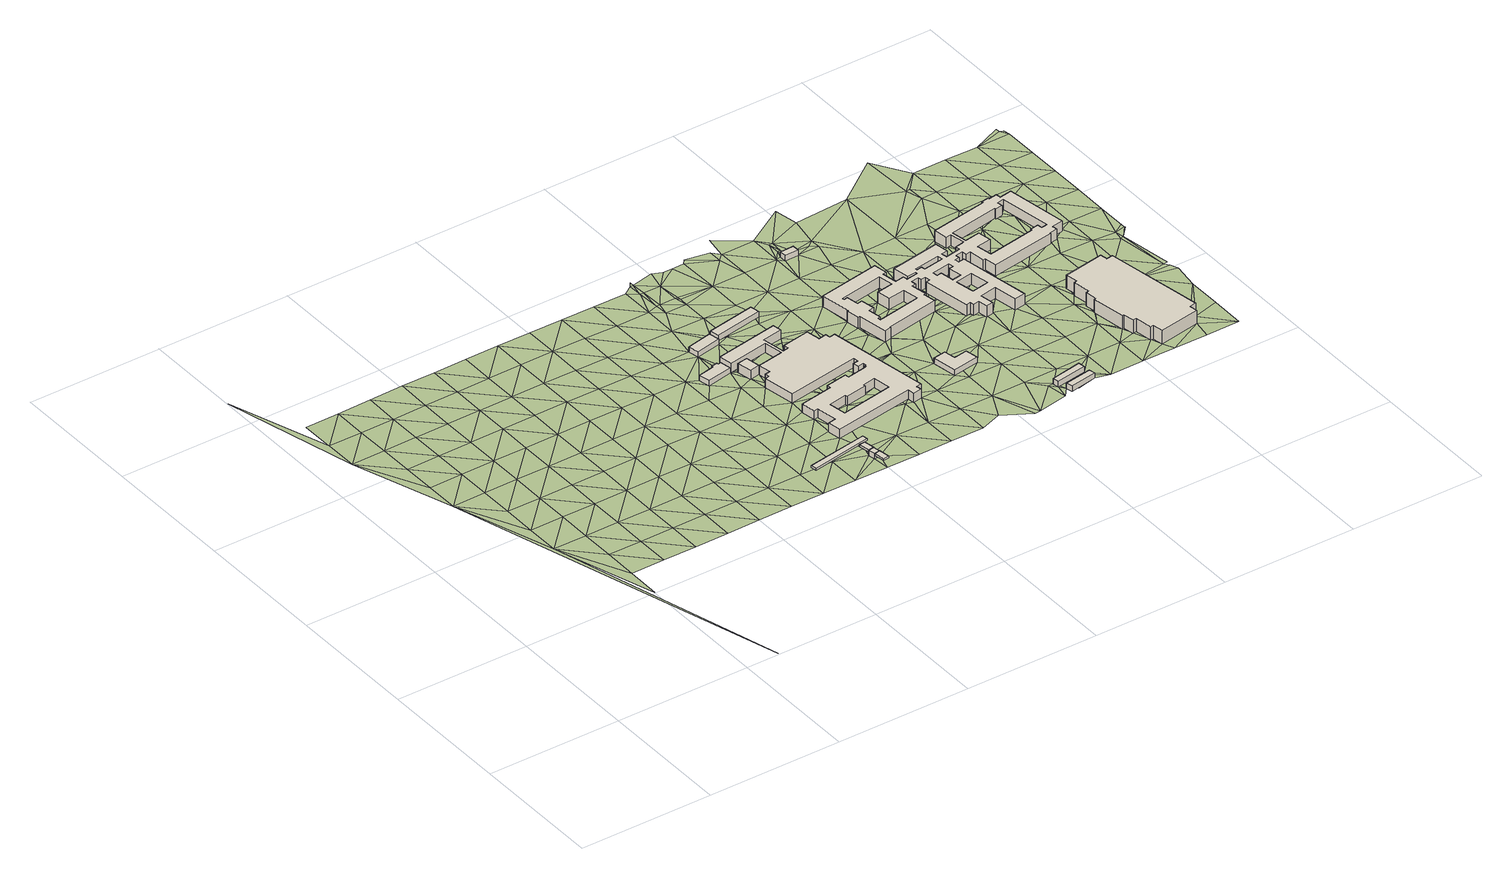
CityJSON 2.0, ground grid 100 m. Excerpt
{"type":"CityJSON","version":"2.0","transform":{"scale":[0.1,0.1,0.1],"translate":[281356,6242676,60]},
"CityObjects":{
"building1":{"type":"Building","attributes":{"osm_address":"Bellville Cape Town","osm_building":"roof","osm_building:levels":"1","osm_layer":"1","footprint":{"type":"Polygon"},"plus_code":"4FRW3J9Q+22V","ground_height":61.42,"bottom_roof_height":64.22,"roof_height":65.72},"geometry":[{"type":"Solid","lod":"1","boundaries":[[[[0,1,2,3]],[[1,4,5,2]],[[4,6,7,5]],[[6,0,3,7]],[[3,2,5,7]],[[6,4,1,0]]]]}]},
"building2":{"type":"Building","attributes":{"osm_building":"roof","osm_building:levels":"1","osm_layer":"1","footprint":{"type":"Polygon"},"plus_code":"4FRW3J8Q+X4J","ground_height":61.26,"bottom_roof_height":64.06,"roof_height":65.56},"geometry":[{"type":"Solid","lod":"1","boundaries":[[[[8,9,10,11,12]],[[9,13,14,10]],[[13,15,16,17,14]],[[15,8,12,11,17,16]],[[11,10,14,17]],[[15,13,9,8]]]]}]},
"building3":{"type":"Building","attributes":{"osm_building":"guardhouse","osm_building:levels":"1","footprint":{"type":"Polygon"},"plus_code":"4FRW3J9Q+242","ground_height":61.35,"building_height":4.1,"roof_height":65.45},"geometry":[{"type":"Solid","lod":"1","boundaries":[[[[18,19,20,12,21,22]],[[19,23,15,16,12,20]],[[23,24,25,26,16,15]],[[24,18,22,21,26,25]],[[21,12,16,26]],[[24,23,19,18]]]]}]},
"building4":{"type":"Building","attributes":{"osm_address":"Bellville Cape Town","osm_building":"roof","osm_building:levels":"1","osm_layer":"1","footprint":{"type":"Polygon"},"plus_code":"4FRW3J9Q+23Q","ground_height":61.35,"bottom_roof_height":64.15,"roof_height":65.65},"geometry":[{"type":"Solid","lod":"1","boundaries":[[[[27,28,29,30,26]],[[28,31,32,29]],[[31,22,21,33,32]],[[22,27,26,30,33,21]],[[30,29,32,33]],[[22,31,28,27]]]]}]},
"building5":{"type":"Building","attributes":{"osm_address":"Bellville 7530 Cape Town","osm_building":"university","osm_building:levels":"1","footprint":{"type":"Polygon"},"plus_code":"4FRW3J9P+FXG","ground_height":61.29,"building_height":4.1,"roof_height":65.39},"geometry":[{"type":"Solid","lod":"1","boundaries":[[[[34,35,36,37]],[[35,38,39,36]],[[38,40,41,39]],[[40,42,43,41]],[[42,44,45,43]],[[44,46,47,45]],[[46,48,49,47]],[[48,34,37,49]],[[37,36,39,41,43,45,47,49]],[[48,46,44,42,40,38,35,34]]]]}]},
"building6":{"type":"Building","attributes":{"osm_address":"Bellville 7530 Cape Town","osm_building":"yes","osm_building:levels":"1","footprint":{"type":"Polygon"},"plus_code":"4FRW3J9Q+H2G","ground_height":61.46,"building_height":4.1,"roof_height":65.56},"geometry":[{"type":"Solid","lod":"1","boundaries":[[[[50,51,52,53]],[[51,54,55,52]],[[54,56,57,55]],[[56,50,53,57]],[[53,52,55,57]],[[56,54,51,50]]]]}]},
"building7":{"type":"Building","attributes":{"osm_address":"Food Technology Bellville Cape Town","osm_building":"university","osm_building:levels":"2","osm_type":"multipolygon","footprint":{"type":"Polygon"},"plus_code":"4FRW3J9Q+86R","ground_height":61.01,"building_height":6.9,"roof_height":67.91},"geometry":[{"type":"Solid","lod":"1","boundaries":[[[[58,59,60,61]],[[59,62,63,60]],[[62,64,65,63]],[[64,66,67,65]],[[66,68,69,67]],[[68,70,71,69]],[[70,72,73,71]],[[72,74,75,73]],[[74,76,77,75]],[[76,78,79,77]],[[78,80,81,79]],[[80,82,83,81]],[[82,84,85,83]],[[84,86,87,85]],[[86,88,89,87]],[[88,90,91,89]],[[90,92,93,91]],[[92,94,95,93]],[[94,96,97,95]],[[96,98,99,97]],[[98,100,101,99]],[[100,102,103,101]],[[102,104,105,103]],[[104,106,107,105]],[[106,108,109,107]],[[108,110,111,109]],[[110,112,113,111]],[[112,114,115,113]],[[114,116,117,115]],[[116,118,119,117]],[[118,120,121,119]],[[120,122,123,121]],[[122,124,125,123]],[[124,126,127,125]],[[126,128,129,127]],[[128,130,131,129]],[[130,132,133,131]],[[132,134,135,133]],[[134,136,137,135]],[[136,138,139,137]],[[138,140,141,139]],[[140,142,143,141]],[[142,144,145,143]],[[144,146,147,145]],[[146,148,149,147]],[[148,150,151,149]],[[150,152,153,151]],[[152,58,61,153]],[[154,155,156,157]],[[155,158,159,156]],[[158,160,161,159]],[[160,162,163,161]],[[162,164,165,163]],[[164,166,167,165]],[[166,168,169,167]],[[168,154,157,169]],[[61,60,63,65,67,69,71,73,75,77,79,81,83,85,87,89,91,93,95,97,99,101,103,105,107,109,111,113,115,117,119,121,123,125,127,129,131,133,135,137,139,141,143,145,147,149,151,153],[157,156,159,161,163,165,167,169]],[[152,150,148,146,144,142,140,138,136,134,132,130,128,126,124,122,120,118,116,114,112,110,108,106,104,102,100,98,96,94,92,90,88,86,84,82,80,78,76,74,72,70,68,66,64,62,59,58],[168,166,164,162,160,158,155,154]]]]}]},
"building8":{"type":"Building","attributes":{"osm_address":"Bellville 7530 Cape Town","osm_building":"yes","osm_building:levels":"1","footprint":{"type":"Polygon"},"plus_code":"4FRW3J9Q+J52","ground_height":61.39,"building_height":4.1,"roof_height":65.49},"geometry":[{"type":"Solid","lod":"1","boundaries":[[[[170,171,172,173]],[[171,174,175,172]],[[174,176,177,175]],[[176,170,173,177]],[[173,172,175,177]],[[176,174,171,170]]]]}]},
"building9":{"type":"Building","attributes":{"osm_address":"Bellville 7530 Cape Town","osm_building":"university","osm_building:levels":"1","osm_name":"Control Centre","osm_office":"security","footprint":{"type":"Polygon"},"plus_code":"4FRW3J9Q+5GH","ground_height":61.45,"building_height":4.1,"roof_height":65.55},"geometry":[{"type":"Solid","lod":"1","boundaries":[[[[178,179,180,181]],[[179,182,183,180]],[[182,184,185,183]],[[184,186,187,185]],[[186,188,189,187]],[[188,178,181,189]],[[181,180,183,185,187,189]],[[188,186,184,182,179,178]]]]}]},
"building10":{"type":"Building","attributes":{"osm_building":"yes","osm_building:levels":"1","footprint":{"type":"Polygon"},"plus_code":"4FRW3J9Q+QF4","ground_height":61.89,"building_height":4.1,"roof_height":65.99},"geometry":[{"type":"Solid","lod":"1","boundaries":[[[[190,191,192,193]],[[191,194,195,192]],[[194,196,197,195]],[[196,190,193,197]],[[193,192,195,197]],[[196,194,191,190]]]]}]},
"building11":{"type":"Building","attributes":{"osm_address":"Bellville 7530 Cape Town","osm_building":"yes","osm_building:levels":"1","footprint":{"type":"Polygon"},"plus_code":"4FRW3J8Q+XQ2","ground_height":61.28,"building_height":4.1,"roof_height":65.38},"geometry":[{"type":"Solid","lod":"1","boundaries":[[[[198,199,200,201]],[[199,202,203,200]],[[202,204,205,203]],[[204,198,201,205]],[[201,200,203,205]],[[204,202,199,198]]]]}]},
"building12":{"type":"Building","attributes":{"osm_address":"Bellville 7530 Cape Town","osm_building":"yes","osm_building:levels":"1","footprint":{"type":"Polygon"},"plus_code":"4FRW3J8Q+XPQ","ground_height":61.49,"building_height":4.1,"roof_height":65.59},"geometry":[{"type":"Solid","lod":"1","boundaries":[[[[206,207,208,209]],[[207,210,211,208]],[[210,212,213,211]],[[212,206,209,213]],[[209,208,211,213]],[[212,210,207,206]]]]}]},
"building13":{"type":"Building","attributes":{"osm_address":"Richard Sacco Residence Bellville 7530 Cape Town","osm_beds":"333","osm_building":"dormitory","osm_building:levels":"2","osm_female":"yes","osm_residential":"university","osm_type":"multipolygon","footprint":{"type":"Polygon"},"plus_code":"4FRW3J9R+F23","ground_height":62.81,"building_height":6.9,"roof_height":69.71},"geometry":[{"type":"Solid","lod":"1","boundaries":[[[[214,215,216,217]],[[215,218,219,216]],[[218,220,221,219]],[[220,222,223,221]],[[222,224,225,223]],[[224,226,227,225]],[[226,228,229,227]],[[228,230,231,229]],[[230,232,233,231]],[[232,234,235,233]],[[234,236,237,235]],[[236,238,239,237]],[[238,240,241,239]],[[240,242,243,241]],[[242,244,245,243]],[[244,246,247,245]],[[246,248,249,247]],[[248,250,251,249]],[[250,252,253,251]],[[252,254,255,253]],[[254,256,257,255]],[[256,258,259,257]],[[258,260,261,259]],[[260,262,263,261]],[[262,264,265,263]],[[264,266,267,265]],[[266,268,269,267]],[[268,270,271,269]],[[270,272,273,271]],[[272,274,275,273]],[[274,276,277,275]],[[276,278,279,277]],[[278,280,281,279]],[[280,282,283,281]],[[282,284,285,283]],[[284,286,287,285]],[[286,288,289,287]],[[288,290,291,289]],[[290,292,293,291]],[[292,294,295,293]],[[294,296,297,295]],[[296,298,299,297]],[[298,300,301,299]],[[300,302,303,301]],[[302,304,305,303]],[[304,306,307,305]],[[306,308,309,307]],[[308,310,311,309]],[[310,312,313,311]],[[312,314,315,313]],[[314,316,317,315]],[[316,318,319,317]],[[318,320,321,319]],[[320,322,323,321]],[[322,324,325,323]],[[324,326,327,325]],[[326,328,329,327]],[[328,330,331,329]],[[330,332,333,331]],[[332,334,335,333]],[[334,336,337,335]],[[336,338,339,337]],[[338,340,341,339]],[[340,342,343,341]],[[342,344,345,343]],[[344,346,347,345]],[[346,348,349,347]],[[348,350,351,349]],[[350,352,353,351]],[[352,354,355,353]],[[354,356,357,355]],[[356,214,217,357]],[[358,359,360,361]],[[359,362,363,360]],[[362,364,365,363]],[[364,358,361,365]],[[366,367,368,369]],[[367,370,371,368]],[[370,372,373,371]],[[372,374,375,373]],[[374,376,377,375]],[[376,378,379,377]],[[378,380,381,379]],[[380,366,369,381]],[[382,383,384,385]],[[383,386,387,384]],[[386,388,389,387]],[[388,390,391,389]],[[390,392,393,391]],[[392,394,395,393]],[[394,396,397,395]],[[396,398,399,397]],[[398,400,401,399]],[[400,402,403,401]],[[402,404,405,403]],[[404,406,407,405]],[[406,408,409,407]],[[408,410,411,409]],[[410,412,413,411]],[[412,382,385,413]],[[414,415,416,417]],[[415,418,419,416]],[[418,420,421,419]],[[420,422,423,421]],[[422,424,425,423]],[[424,426,427,425]],[[426,428,429,427]],[[428,430,431,429]],[[430,432,433,431]],[[432,434,435,433]],[[434,436,437,435]],[[436,438,439,437]],[[438,440,441,439]],[[440,442,443,441]],[[442,444,445,443]],[[444,414,417,445]],[[446,447,448,449]],[[447,450,451,448]],[[450,452,453,451]],[[452,454,455,453]],[[454,456,457,455]],[[456,446,449,457]],[[217,216,219,221,223,225,227,229,231,233,235,237,239,241,243,245,247,249,251,253,255,257,259,261,263,265,267,269,271,273,275,277,279,281,283,285,287,289,291,293,295,297,299,301,303,305,307,309,311,313,315,317,319,321,323,325,327,329,331,333,335,337,339,341,343,345,347,349,351,353,355,357],[361,360,363,365],[369,368,371,373,375,377,379,381],[385,384,387,389,391,393,395,397,399,401,403,405,407,409,411,413],[417,416,419,421,423,425,427,429,431,433,435,437,439,441,443,445],[449,448,451,453,455,457]],[[356,354,352,350,348,346,344,342,340,338,336,334,332,330,328,326,324,322,320,318,316,314,312,310,308,306,304,302,300,298,296,294,292,290,288,286,284,282,280,278,276,274,272,270,268,266,264,262,260,258,256,254,252,250,248,246,244,242,240,238,236,234,232,230,228,226,224,222,220,218,215,214],[364,362,359,358],[380,378,376,374,372,370,367,366],[412,410,408,406,404,402,400,398,396,394,392,390,388,386,383,382],[444,442,440,438,436,434,432,430,428,426,424,422,420,418,415,414],[456,454,452,450,447,446]]]]}]},
"building14":{"type":"Building","attributes":{"osm_address":"Administration Bellville 7530 Cape Town","osm_building":"university","osm_building:levels":"3","footprint":{"type":"Polygon"},"plus_code":"4FRW3J9R+435","ground_height":62.25,"building_height":9.7,"roof_height":71.95},"geometry":[{"type":"Solid","lod":"1","boundaries":[[[[458,459,460,461]],[[459,462,463,460]],[[462,464,465,463]],[[464,466,467,465]],[[466,468,469,467]],[[468,470,471,469]],[[470,472,473,471]],[[472,474,475,473]],[[474,476,477,475]],[[476,478,479,477]],[[478,480,481,479]],[[480,482,483,481]],[[482,484,485,483]],[[484,486,487,485]],[[486,488,489,487]],[[488,490,491,489]],[[490,492,493,491]],[[492,494,495,493]],[[494,496,497,495]],[[496,458,461,497]],[[461,460,463,465,467,469,471,473,475,477,479,481,483,485,487,489,491,493,495,497]],[[496,494,492,490,488,486,484,482,480,478,476,474,472,470,468,466,464,462,459,458]]]]}]},
"terrain1":{"type":"TINRelief","geometry":[{"type":"CompositeSurface","lod":"1","boundaries":[[[498,499,500]],[[501,502,499]],[[502,503,504]],[[505,499,498]],[[506,507,498]],[[508,502,501]],[[505,509,499]],[[503,502,510]],[[511,498,507]],[[502,508,512]],[[501,499,513]],[[509,514,499]],[[505,498,515]],[[511,516,498]],[[502,512,510]],[[501,513,508]],[[503,517,518]],[[513,499,514]],[[498,516,515]],[[519,511,507]],[[505,520,509]],[[503,510,517]],[[521,512,508]],[[505,515,520]],[[508,513,521]],[[516,511,522]],[[514,509,523]],[[511,519,522]],[[512,524,510]],[[509,520,523]],[[521,525,512]],[[514,526,513]],[[516,527,515]],[[517,510,524]],[[516,522,528]],[[512,525,524]],[[526,521,513]],[[526,514,523]],[[520,515,527]],[[516,528,527]],[[519,529,522]],[[530,525,521]],[[517,524,531]],[[530,521,526]],[[532,528,522]],[[523,520,533]],[[520,527,534]],[[535,524,525]],[[532,522,529]],[[520,534,533]],[[535,525,530]],[[526,523,536]],[[537,527,528]],[[538,531,524]],[[532,539,528]],[[536,523,533]],[[538,524,535]],[[537,534,527]],[[540,530,526]],[[528,539,537]],[[529,541,532]],[[540,526,536]],[[538,542,531]],[[543,533,534]],[[544,535,530]],[[539,532,545]],[[534,537,543]],[[535,544,538]],[[532,541,545]],[[544,530,540]],[[533,546,536]],[[543,547,533]],[[539,548,537]],[[542,538,549]],[[539,545,550]],[[536,546,540]],[[546,533,547]],[[538,544,549]],[[539,550,548]],[[541,551,545]],[[543,537,552]],[[540,553,544]],[[542,549,554]],[[552,547,543]],[[537,548,552]],[[553,540,546]],[[550,545,555]],[[544,556,549]],[[545,551,555]],[[556,544,553]],[[546,547,557]],[[558,547,552]],[[550,559,548]],[[554,549,560]],[[550,555,561]],[[557,547,558]],[[560,549,556]],[[562,553,546]],[[550,561,559]],[[551,563,555]],[[564,552,548]],[[553,562,556]],[[546,557,562]],[[565,554,560]],[[559,564,548]],[[566,561,555]],[[567,558,552]],[[555,563,566]],[[560,556,568]],[[552,564,567]],[[556,562,569]],[[570,559,561]],[[558,571,557]],[[561,566,570]],[[556,569,568]],[[557,571,562]],[[572,565,560]],[[571,558,567]],[[573,566,563]],[[574,564,559]],[[575,559,570]],[[560,568,572]],[[576,569,562]],[[564,574,567]],[[574,559,575]],[[576,562,571]],[[570,566,577]],[[578,566,573]],[[579,568,569]],[[576,580,569]],[[570,577,575]],[[571,567,581]],[[577,566,578]],[[574,582,567]],[[568,579,572]],[[569,580,579]],[[571,581,576]],[[567,582,581]],[[575,583,574]],[[583,575,577]],[[584,578,573]],[[580,576,585]],[[579,586,572]],[[587,582,574]],[[576,581,585]],[[573,588,584]],[[587,574,583]],[[589,577,578]],[[590,579,580]],[[580,585,590]],[[591,581,582]],[[589,578,584]],[[582,587,592]],[[593,583,577]],[[585,581,591]],[[594,586,579]],[[591,582,592]],[[579,590,595]],[[583,593,587]],[[577,589,593]],[[596,584,588]],[[579,595,594]],[[590,585,597]],[[591,597,585]],[[598,19,588]],[[589,584,599]],[[19,596,588]],[[587,600,592]],[[587,593,601]],[[592,602,591]],[[603,595,590]],[[596,604,584]],[[584,604,599]],[[587,601,600]],[[597,603,590]],[[605,591,602]],[[589,606,593]],[[600,602,592]],[[607,589,599]],[[19,598,608]],[[609,594,595]],[[606,589,607]],[[610,596,19]],[[608,610,19]],[[610,604,596]],[[605,602,42]],[[605,611,591]],[[603,609,595]],[[597,591,611]],[[601,593,612]],[[593,606,613]],[[607,599,614]],[[615,608,598]],[[613,612,593]],[[605,42,40]],[[602,600,48]],[[616,603,597]],[[606,607,614]],[[602,48,42]],[[617,599,604]],[[40,611,605]],[[600,601,618]],[[609,619,594]],[[620,606,614]],[[620,613,606]],[[614,599,617]],[[610,608,621]],[[610,621,604]],[[601,612,618]],[[597,611,616]],[[42,35,40]],[[38,40,35]],[[35,42,48]],[[622,620,614]],[[622,613,620]],[[48,600,623]],[[611,40,38]],[[618,623,600]],[[624,609,603]],[[35,34,38]],[[621,608,615]],[[621,617,604]],[[48,34,35]],[[614,617,622]],[[48,625,34]],[[626,38,34]],[[611,38,626]],[[603,616,624]],[[618,612,627]],[[34,625,626]],[[48,628,625]],[[623,628,48]],[[618,629,623]],[[629,618,627]],[[612,613,630]],[[625,631,626]],[[632,628,623]],[[622,633,613]],[[631,625,628]],[[623,629,632]],[[634,629,627]],[[619,609,635]],[[627,612,630]],[[56,611,626]],[[50,616,611]],[[622,617,636]],[[632,629,634]],[[628,632,631]],[[635,609,624]],[[637,632,634]],[[613,633,630]],[[631,632,637]],[[634,627,630]],[[626,631,56]],[[616,50,624]],[[636,638,622]],[[615,639,621]],[[638,633,622]],[[56,50,611]],[[100,637,634]],[[635,640,619]],[[100,631,637]],[[621,641,617]],[[642,624,50]],[[634,630,100]],[[643,635,624]],[[641,636,617]],[[644,50,56]],[[56,631,645]],[[50,644,642]],[[646,638,636]],[[647,621,639]],[[638,648,633]],[[56,649,644]],[[642,650,624]],[[651,631,100]],[[630,633,140]],[[635,643,652]],[[624,650,643]],[[642,644,649]],[[645,631,651]],[[653,640,635]],[[635,652,653]],[[649,56,645]],[[100,630,140]],[[652,643,654]],[[646,636,655]],[[621,647,641]],[[646,648,638]],[[633,648,140]],[[649,650,642]],[[656,655,636]],[[657,652,654]],[[640,653,658]],[[86,651,100]],[[653,652,657]],[[643,659,654]],[[84,86,100]],[[641,656,636]],[[86,660,651]],[[140,84,100]],[[661,653,657]],[[661,658,653]],[[650,659,643]],[[84,660,86]],[[658,661,662]],[[663,646,655]],[[639,664,647]],[[665,657,654]],[[651,666,645]],[[648,646,663]],[[667,649,645]],[[668,654,659]],[[666,651,660]],[[669,140,648]],[[661,657,665]],[[663,655,656]],[[654,668,665]],[[140,670,84]],[[671,641,647]],[[672,650,649]],[[673,668,659]],[[648,663,674]],[[656,641,675]],[[645,666,676]],[[673,677,668]],[[140,669,670]],[[678,660,84]],[[671,647,679]],[[667,680,649]],[[668,677,665]],[[669,648,674]],[[675,641,671]],[[676,667,645]],[[681,84,670]],[[682,661,665]],[[650,683,659]],[[678,666,660]],[[684,656,675]],[[664,685,647]],[[680,672,649]],[[679,647,685]],[[675,671,684]],[[681,686,84]],[[670,669,687]],[[688,669,674]],[[669,688,689]],[[686,678,84]],[[679,684,671]],[[687,669,689]],[[656,684,690]],[[659,691,673]],[[681,670,687]],[[688,674,692]],[[678,676,666]],[[688,692,689]],[[673,691,677]],[[683,650,672]],[[656,693,663]],[[691,665,677]],[[694,682,665]],[[690,684,679]],[[674,663,693]],[[691,659,683]],[[667,676,695]],[[690,693,656]],[[696,686,681]],[[672,680,176]],[[697,694,665]],[[690,679,698]],[[693,692,674]],[[685,664,699]],[[698,679,685]],[[678,695,676]],[[686,700,678]],[[701,680,667]],[[691,697,665]],[[702,696,681]],[[700,686,696]],[[689,692,703]],[[687,689,703]],[[687,703,681]],[[701,176,680]],[[700,695,678]],[[700,696,702]],[[693,690,698]],[[176,701,672]],[[667,695,701]],[[695,700,702]],[[692,693,703]],[[685,704,698]],[[683,672,705]],[[706,702,681]],[[685,699,704]],[[697,691,707]],[[683,705,691]],[[681,703,336]],[[672,701,705]],[[182,693,698]],[[702,708,695]],[[336,706,681]],[[699,709,704]],[[710,698,704]],[[707,691,711]],[[182,698,710]],[[712,703,693]],[[701,695,713]],[[706,332,702]],[[705,714,691]],[[712,693,182]],[[708,702,332]],[[711,715,707]],[[691,714,711]],[[704,709,716]],[[708,713,695]],[[338,336,703]],[[701,717,705]],[[706,334,332]],[[718,715,711]],[[719,712,182]],[[332,720,708]],[[394,706,336]],[[332,334,720]],[[182,710,719]],[[712,721,703]],[[717,701,713]],[[334,706,396]],[[336,338,340]],[[716,722,704]],[[394,336,340]],[[721,338,703]],[[396,706,394]],[[723,708,720]],[[720,334,400]],[[719,724,712]],[[708,725,713]],[[711,714,726]],[[704,727,710]],[[334,396,400]],[[398,394,340]],[[723,725,708]],[[718,711,726]],[[712,724,721]],[[398,396,394]],[[338,721,340]],[[710,728,719]],[[729,720,400]],[[729,723,720]],[[714,705,730]],[[398,400,396]],[[717,713,725]],[[731,705,717]],[[732,724,719]],[[725,723,733]],[[400,398,734]],[[704,722,727]],[[729,733,723]],[[717,725,733]],[[729,400,734]],[[716,735,722]],[[729,736,733]],[[730,726,714]],[[728,710,727]],[[719,728,732]],[[734,736,729]],[[705,731,730]],[[737,735,716]],[[738,734,398]],[[398,340,739]],[[724,732,740]],[[733,736,741]],[[721,739,340]],[[734,741,736]],[[733,742,717]],[[743,744,726]],[[721,724,745]],[[740,732,728]],[[722,735,746]],[[717,742,731]],[[730,743,726]],[[210,735,737]],[[738,741,734]],[[728,727,740]],[[190,730,731]],[[198,210,737]],[[738,398,739]],[[746,735,210]],[[733,741,742]],[[740,745,724]],[[722,747,727]],[[746,210,198]],[[722,746,747]],[[730,190,196]],[[738,748,741]],[[749,190,731]],[[750,730,196]],[[196,190,751]],[[743,730,752]],[[752,730,750]],[[721,745,753]],[[721,753,739]],[[754,748,738]],[[755,731,742]],[[750,196,751]],[[748,756,741]],[[755,749,731]],[[749,751,190]],[[727,757,740]],[[758,750,751]],[[746,198,759]],[[752,750,758]],[[742,741,756]],[[760,738,739]],[[743,752,761]],[[738,760,754]],[[762,198,763]],[[758,761,752]],[[751,764,758]],[[757,727,747]],[[748,754,756]],[[764,751,749]],[[761,758,764]],[[747,746,759]],[[754,760,765]],[[762,759,198]],[[760,739,766]],[[753,767,739]],[[745,740,768]],[[756,754,765]],[[769,764,749]],[[756,770,742]],[[771,739,767]],[[755,742,770]],[[763,772,773]],[[762,763,773]],[[739,771,766]],[[765,760,766]],[[774,740,757]],[[775,756,765]],[[753,745,776]],[[764,777,761]],[[778,749,755]],[[779,771,767]],[[779,766,771]],[[770,756,775]],[[743,761,780]],[[781,775,765]],[[778,769,749]],[[782,765,766]],[[779,783,766]],[[740,774,768]],[[784,776,745]],[[777,764,769]],[[765,785,781]],[[775,781,770]],[[765,782,786]],[[765,786,785]],[[766,783,782]],[[757,747,787]],[[768,784,745]],[[779,788,783]],[[789,773,772]],[[759,787,747]],[[789,762,773]],[[790,770,781]],[[781,785,790]],[[785,786,791]],[[792,767,753]],[[782,783,793]],[[786,782,794]],[[779,767,795]],[[769,778,777]],[[761,777,796]],[[797,755,770]],[[798,788,779]],[[791,786,794]],[[799,753,776]],[[784,800,776]],[[759,762,787]],[[793,783,788]],[[778,755,797]],[[793,794,782]],[[790,801,770]],[[791,802,785]],[[802,790,785]],[[789,787,762]],[[800,784,803]],[[791,794,804]],[[761,796,780]],[[788,805,793]],[[793,805,794]],[[774,757,806]],[[784,768,803]],[[779,807,798]],[[799,776,800]],[[791,804,802]],[[788,798,805]],[[777,778,797]],[[797,770,801]],[[804,794,805]],[[808,768,774]],[[790,809,801]],[[799,792,753]],[[809,790,802]],[[800,803,810]],[[795,767,792]],[[807,779,795]],[[806,757,787]],[[768,808,803]],[[804,811,802]],[[805,798,812]],[[804,805,813]],[[799,800,810]],[[802,811,809]],[[810,803,808]],[[811,804,813]],[[814,812,798]],[[813,805,812]],[[814,798,807]],[[811,815,809]],[[816,808,774]],[[815,811,813]],[[814,817,812]],[[818,774,806]],[[814,807,817]],[[819,801,809]],[[820,810,808]],[[787,789,821]],[[816,774,818]],[[801,819,797]],[[820,799,810]],[[795,822,807]],[[792,822,795]],[[815,819,809]],[[823,813,812]],[[817,807,824]],[[799,825,792]],[[815,813,826]],[[817,823,812]],[[820,808,816]],[[822,824,807]],[[799,820,825]],[[821,789,827]],[[792,828,822]],[[777,829,796]],[[824,823,817]],[[797,829,777]],[[828,792,825]],[[823,826,813]],[[830,806,787]],[[822,831,824]],[[815,826,832]],[[815,832,819]],[[828,831,822]],[[831,823,824]],[[816,818,833]],[[820,816,834]],[[819,835,797]],[[806,830,818]],[[834,816,833]],[[787,821,830]],[[831,836,823]],[[836,831,828]],[[826,823,837]],[[838,825,820]],[[839,832,826]],[[825,838,828]],[[837,823,840]],[[840,823,836]],[[826,837,839]],[[838,820,834]],[[828,841,836]],[[842,819,832]],[[842,832,839]],[[797,835,829]],[[840,843,837]],[[844,840,836]],[[837,845,839]],[[818,846,833]],[[836,841,844]],[[843,840,844]],[[843,845,837]],[[847,841,828]],[[827,848,821]],[[845,842,839]],[[849,828,838]],[[818,830,846]],[[849,847,828]],[[844,841,850]],[[851,843,844]],[[852,835,819]],[[834,833,853]],[[843,854,845]],[[852,819,842]],[[842,845,855]],[[844,850,851]],[[821,856,830]],[[850,841,847]],[[843,851,854]],[[848,827,494]],[[855,845,854]],[[853,838,834]],[[827,857,494]],[[821,858,856]],[[848,858,821]],[[851,850,859]],[[847,859,850]],[[854,851,859]],[[842,855,860]],[[847,849,861]],[[859,847,861]],[[833,846,853]],[[856,862,830]],[[852,842,860]],[[854,863,855]],[[864,846,830]],[[854,859,863]],[[865,830,862]],[[861,849,866]],[[858,862,856]],[[861,866,859]],[[830,865,864]],[[860,855,863]],[[862,858,867]],[[867,858,848]],[[838,868,849]],[[869,835,852]],[[848,494,870]],[[848,870,867]],[[863,859,871]],[[871,859,866]],[[872,846,864]],[[852,860,873]],[[863,873,860]],[[864,865,872]],[[846,872,874]],[[838,853,868]],[[873,863,875]],[[852,873,876]],[[875,863,871]],[[868,866,849]],[[874,872,865]],[[846,874,877]],[[846,877,853]],[[876,873,875]],[[852,876,869]],[[835,878,829]],[[866,879,871]],[[880,877,874]],[[871,881,875]],[[877,882,853]],[[876,875,881]],[[877,880,882]],[[869,883,835]],[[862,867,884]],[[494,857,885]],[[884,870,494]],[[870,884,867]],[[871,879,881]],[[868,886,866]],[[866,886,879]],[[853,882,887]],[[888,865,862]],[[889,876,881]],[[887,868,853]],[[878,835,883]],[[882,880,887]],[[869,876,890]],[[874,865,888]],[[874,891,880]],[[885,857,892]],[[881,879,889]],[[885,884,494]],[[889,879,886]],[[876,889,890]],[[868,893,886]],[[894,829,878]],[[888,862,884]],[[890,883,869]],[[891,887,880]],[[895,868,887]],[[896,889,886]],[[874,888,891]],[[868,895,897]],[[897,893,868]],[[883,898,878]],[[896,886,893]],[[884,885,899]],[[885,892,900]],[[901,890,889]],[[902,898,883]],[[902,883,890]],[[887,903,895]],[[904,889,896]],[[887,891,903]],[[889,904,905]],[[898,906,878]],[[905,901,889]],[[900,899,885]],[[878,906,894]],[[901,907,890]],[[893,908,896]],[[909,893,897]],[[898,902,906]],[[910,893,909]],[[891,911,903]],[[910,908,893]],[[912,897,895]],[[899,913,884]],[[911,891,888]],[[904,896,914]],[[905,904,915]],[[916,902,890]],[[897,912,909]],[[908,914,896]],[[917,901,905]],[[907,916,890]],[[907,901,918]],[[919,910,909]],[[895,903,920]],[[921,908,910]],[[922,903,911]],[[888,884,913]],[[915,917,905]],[[900,923,899]],[[912,919,909]],[[917,918,901]],[[904,914,915]],[[918,924,907]],[[921,910,919]],[[911,888,922]],[[914,908,921]],[[912,895,920]],[[917,915,925]],[[924,916,907]],[[926,918,917]],[[915,914,925]],[[924,918,927]],[[923,913,899]],[[903,922,920]],[[928,906,902]],[[929,919,912]],[[921,919,929]],[[917,925,926]],[[927,918,926]],[[924,927,916]],[[928,902,916]],[[912,920,929]],[[922,888,930]],[[931,925,914]],[[931,926,925]],[[927,926,931]],[[932,921,929]],[[921,933,914]],[[927,931,916]],[[934,888,913]],[[935,930,888]],[[929,920,932]],[[935,888,934]],[[936,906,928]],[[920,922,937]],[[914,933,931]],[[933,921,932]],[[922,930,937]],[[938,916,931]],[[932,920,939]],[[916,938,928]],[[937,939,920]],[[940,930,941]],[[940,937,930]],[[933,938,931]],[[939,937,940]],[[942,936,928]],[[932,943,933]],[[939,943,932]],[[928,938,942]],[[939,940,944]],[[940,945,944]],[[946,939,944]],[[943,939,946]],[[938,933,947]],[[948,936,942]],[[943,947,933]],[[949,942,938]],[[947,949,938]],[[948,942,950]],[[949,950,942]],[[950,951,948]],[[948,952,953]],[[948,951,952]],[[952,951,954]]]}]}
},
"vertices":[
[2573,1503,42],[2581,1457,42],[2581,1457,57],[2573,1503,57],[3035,1537,42],[3035,1537,57],[3028,1579,42],[3028,1579,57],
[2978,1378,41],[2992,1297,41],[2992,1297,56],[2978,1378,56],[2978,1378,55],[3035,1304,41],[3035,1304,56],[3022,1385,41],[3022,1385,55],[3022,1385,56],
[2969,1430,13],[2978,1378,13],[2978,1378,42],[2969,1430,55],[2969,1430,42],[3022,1385,13],[3013,1438,13],[3013,1438,41],[3013,1438,55],
[3013,1438,42],[3000,1518,42],[3000,1518,57],[3013,1438,57],[2954,1512,42],[2954,1512,57],[2969,1430,57],
[2767,2757,13],[2744,2753,13],[2744,2753,54],[2767,2757,54],[2743,2765,13],[2743,2765,54],[2697,2757,13],[2697,2757,54],[2698,2745,13],[2698,2745,54],[2574,2721,13],[2574,2721,54],[2592,2638,13],[2592,2638,54],[2782,2673,13],[2782,2673,54],
[2889,3050,14],[2701,3011,14],[2701,3011,56],[2889,3050,56],[2717,2932,14],[2717,2932,56],[2905,2971,14],[2905,2971,56],
[2916,1792,10],[2933,1692,10],[2933,1692,79],[2916,1792,79],[3535,1791,10],[3535,1791,79],[3543,1741,10],[3543,1741,79],[3609,1752,10],[3609,1752,79],[3602,1792,10],[3602,1792,79],[3642,1799,10],[3642,1799,79],[3512,2561,10],[3512,2561,79],[3470,2554,10],[3470,2554,79],[3464,2588,10],[3464,2588,79],[3405,2578,10],[3405,2578,79],[3386,2683,10],[3386,2683,79],[3180,2647,10],[3180,2647,79],[3187,2609,10],[3187,2609,79],[3142,2601,10],[3142,2601,79],[3113,2771,10],[3113,2771,79],[3263,2797,10],[3263,2797,79],[3252,2863,10],[3252,2863,79],[2777,2781,10],[2777,2781,79],[2794,2680,10],[2794,2680,79],[3097,2732,10],[3097,2732,79],[3121,2593,10],[3121,2593,79],[2925,2560,10],[2925,2560,79],[2906,2670,10],[2906,2670,79],[2829,2657,10],[2829,2657,79],[2848,2546,10],[2848,2546,79],[2923,2559,10],[2923,2559,79],[2939,2466,10],[2939,2466,79],[2900,2460,10],[2900,2460,79],[2905,2428,10],[2905,2428,79],[2872,2422,10],[2872,2422,79],[2913,2182,10],[2913,2182,79],[3455,2273,10],[3455,2273,79],[3461,2237,10],[3461,2237,79],[3419,2230,10],[3419,2230,79],[3427,2186,10],[3427,2186,79],[3472,2194,10],[3472,2194,79],[3476,2170,10],[3476,2170,79],[3466,2168,10],[3466,2168,79],[3468,2156,10],[3468,2156,79],[3313,2129,10],[3313,2129,79],[3308,2159,10],[3308,2159,79],[3147,2131,10],[3147,2131,79],[3152,2102,10],[3152,2102,79],[2903,2060,10],[2903,2060,79],[2921,1953,10],[2921,1953,79],[2951,1959,10],[2951,1959,79],[2977,1804,10],[2977,1804,79],[3340,2001,10],[3434,2018,10],[3434,2018,79],[3340,2001,79],[3456,1891,10],[3456,1891,79],[3064,1823,10],[3064,1823,79],[3042,1953,10],[3042,1953,79],[3177,1976,10],[3177,1976,79],[3179,1959,10],[3179,1959,79],[3342,1987,10],[3342,1987,79],
[3274,3138,12],[2913,3074,12],[2913,3074,55],[3274,3138,55],[2925,3007,12],[2925,3007,55],[3286,3072,12],[3286,3072,55],
[3987,2026,14],[3891,2010,14],[3891,2010,55],[3987,2026,55],[3922,1827,14],[3922,1827,55],[4120,1859,14],[4120,1859,55],[4103,1956,14],[4103,1956,55],[4002,1939,14],[4002,1939,55],
[3773,3463,19],[3876,3466,19],[3876,3466,60],[3773,3463,60],[3875,3518,19],[3875,3518,60],[3771,3515,19],[3771,3515,60],
[4414,1301,13],[4424,1252,13],[4424,1252,54],[4414,1301,54],[4627,1288,13],[4627,1288,54],[4617,1334,13],[4617,1334,54],
[4604,1430,13],[4374,1390,13],[4374,1390,56],[4604,1430,56],[4382,1343,13],[4382,1343,56],[4612,1381,13],[4612,1381,56],
[4325,2712,12],[4332,2674,12],[4332,2674,97],[4325,2712,97],[4301,2669,12],[4301,2669,97],[4363,2315,12],[4363,2315,97],[4397,2321,12],[4397,2321,97],[4402,2292,12],[4402,2292,97],[4448,2300,12],[4448,2300,97],[4460,2233,12],[4460,2233,97],[4513,2242,12],[4513,2242,97],[4496,2341,12],[4496,2341,97],[4622,2363,12],[4622,2363,97],[4652,2188,12],[4652,2188,97],[4733,2202,12],[4733,2202,97],[4642,2735,12],[4642,2735,97],[4598,2727,12],[4598,2727,97],[4593,2757,12],[4593,2757,97],[4628,2763,12],[4628,2763,97],[4623,2791,12],[4623,2791,97],[4677,2800,12],[4677,2800,97],[4683,2766,12],[4683,2766,97],[4717,2772,12],[4717,2772,97],[4736,2654,12],[4736,2654,97],[4752,2656,12],[4752,2656,97],[4767,2561,12],[4767,2561,97],[5248,2639,12],[5248,2639,97],[5250,2647,12],[5250,2647,97],[5311,2657,12],[5311,2657,97],[5305,2695,12],[5305,2695,97],[5391,2709,12],[5391,2709,97],[5315,3165,12],[5315,3165,97],[5223,3150,12],[5223,3150,97],[5217,3187,12],[5217,3187,97],[5157,3177,12],[5157,3177,97],[5156,3187,12],[5156,3187,97],[5100,3178,12],[5100,3178,97],[5102,3166,12],[5102,3166,97],[4671,3093,12],[4671,3093,97],[4689,2990,12],[4689,2990,97],[4728,2997,12],[4728,2997,97],[4747,2884,12],[4747,2884,97],[4675,2871,12],[4675,2871,97],[4681,2837,12],[4681,2837,97],[4567,2817,12],[4567,2817,97],[4560,2859,12],[4560,2859,97],[4608,2868,12],[4608,2868,97],[4591,2968,12],[4591,2968,97],[4219,2905,12],[4219,2905,97],[4240,2782,12],[4240,2782,97],[4308,2793,12],[4308,2793,97],[4310,2778,12],[4310,2778,97],[4222,2763,12],[4222,2763,97],[4216,2797,12],[4216,2797,97],[4147,2785,12],[4147,2785,97],[4129,2895,12],[4129,2895,97],[4158,2900,12],[4158,2900,97],[4141,3003,12],[4141,3003,97],[3682,2925,12],[3682,2925,97],[3720,2700,12],[3720,2700,97],[3709,2698,12],[3709,2698,97],[3726,2603,12],[3726,2603,97],[3740,2606,12],[3740,2606,97],[3778,2383,12],[3778,2383,97],[3830,2392,12],[3830,2392,97],[3828,2399,12],[3828,2399,97],[4227,2469,12],[4227,2469,97],[4211,2561,12],[4211,2561,97],[4226,2563,12],[4226,2563,97],[4204,2683,12],[4204,2683,97],[4234,2689,12],[4234,2689,97],[4228,2725,12],[4228,2725,97],[4286,2735,12],[4286,2735,97],[4291,2705,12],[4291,2705,97],[4587,2578,12],[4614,2438,12],[4614,2438,97],[4587,2578,97],[4484,2414,12],[4484,2414,97],[4457,2554,12],[4457,2554,97],[4532,2747,12],[4539,2708,12],[4539,2708,97],[4532,2747,97],[4503,2702,12],[4503,2702,97],[4521,2601,12],[4521,2601,97],[4453,2589,12],[4453,2589,97],[4435,2692,12],[4435,2692,97],[4401,2686,12],[4401,2686,97],[4395,2723,12],[4395,2723,97],[4090,2883,12],[4109,2776,12],[4109,2776,97],[4090,2883,97],[3987,2755,12],[3987,2755,97],[4005,2654,12],[4005,2654,97],[4131,2676,12],[4131,2676,97],[4152,2558,12],[4152,2558,97],[3826,2500,12],[3826,2500,97],[3822,2520,12],[3822,2520,97],[3843,2524,12],[3843,2524,97],[3826,2624,12],[3826,2624,97],[3867,2632,12],[3867,2632,97],[3849,2736,12],[3849,2736,97],[3812,2729,12],[3812,2729,97],[3796,2819,12],[3796,2819,97],[3769,2814,12],[3769,2814,97],[3767,2826,12],[3767,2826,97],[5222,3116,12],[5288,2734,12],[5288,2734,97],[5222,3116,97],[5243,2727,12],[5243,2727,97],[5237,2764,12],[5237,2764,97],[5174,2753,12],[5174,2753,97],[5176,2741,12],[5176,2741,97],[4812,2678,12],[4812,2678,97],[4792,2792,12],[4792,2792,97],[4902,2811,12],[4902,2811,97],[4885,2911,12],[4885,2911,97],[4769,2891,12],[4769,2891,97],[4749,3007,12],[4749,3007,97],[5123,3071,12],[5123,3071,97],[5124,3060,12],[5124,3060,97],[5180,3070,12],[5180,3070,97],[5174,3108,12],[5174,3108,97],[4334,2811,12],[4332,2822,12],[4332,2822,97],[4334,2811,97],[4523,2853,12],[4523,2853,97],[4530,2814,12],[4530,2814,97],[4377,2789,12],[4377,2789,97],[4372,2817,12],[4372,2817,97],
[5485,1452,17],[5535,1461,17],[5535,1461,120],[5485,1452,120],[5410,2192,17],[5410,2192,120],[5361,2184,17],[5361,2184,120],[5351,2238,17],[5351,2238,120],[5047,2185,17],[5047,2185,120],[5062,2096,17],[5062,2096,120],[5042,2093,17],[5042,2093,120],[5064,1964,17],[5064,1964,120],[5037,1958,17],[5037,1958,120],[5051,1871,17],[5051,1871,120],[5037,1869,17],[5037,1869,120],[5076,1621,17],[5076,1621,120],[5089,1623,17],[5089,1623,120],[5104,1540,17],[5104,1540,120],[5131,1545,17],[5131,1545,120],[5153,1415,17],[5153,1415,120],[5173,1418,17],[5173,1418,120],[5187,1340,17],[5187,1340,120],[5495,1393,17],[5495,1393,120],
[753,1757,13],[505,2506,16],[1251,9,6],[505,2756,14],[256,3256,10],[256,3505,9],[8,4255,5],[753,2007,14],[1002,1008,8],[1002,1258,10],[505,3006,13],[753,2257,15],[505,3505,9],[1002,1508,12],[505,3256,11],[753,2756,15],[753,2506,16],[1002,2007,14],[1002,1757,13],[505,3755,12],[256,3755,9],[1251,1258,10],[1002,2257,16],[753,3006,15],[1251,1508,12],[1002,2506,17],[753,3505,12],[753,3256,13],[1002,2756,17],[1251,2007,15],[1251,1757,13],[1499,1258,10],[1002,3006,17],[753,3755,17],[1499,1508,13],[1251,2506,17],[1251,2257,16],[1002,3256,17],[1251,2756,18],[1499,2007,17],[1002,3505,16],[1499,1757,15],[1251,3006,20],[1748,1258,11],[1002,3755,22],[1499,2257,18],[1251,3256,20],[1748,1508,14],[1499,2756,19],[1499,2506,19],[1748,2007,19],[1251,3505,20],[1748,1757,16],[1996,1258,13],[1748,2257,20],[1499,3006,20],[1251,3755,22],[1996,1508,15],[1499,3256,21],[1748,2756,21],[1748,2506,21],[1996,2007,18],[1499,3505,22],[1996,1757,17],[1748,3006,22],[2245,1258,15],[1996,2257,19],[1499,3755,23],[2245,1508,17],[1996,2506,20],[1748,3505,23],[1748,3256,23],[2245,1757,17],[1996,2756,20],[1748,3755,25],[2493,1258,14],[2245,2257,18],[2245,2007,18],[1996,3006,21],[2493,1757,16],[2493,1508,15],[1996,3505,24],[1996,3256,23],[2245,2756,19],[2245,2506,18],[2493,2007,16],[2742,1508,14],[2245,3006,19],[1996,3755,24],[2493,2257,15],[2742,1258,13],[2742,1757,14],[2245,3256,21],[2493,2756,15],[2493,2506,15],[2742,2007,12],[2245,3755,23],[2245,3505,22],[2969,1430,14],[2493,3006,16],[2990,1258,13],[2933,1692,13],[2742,2506,12],[2742,2257,12],[2592,2638,15],[2493,3256,18],[2990,1508,14],[2574,2721,15],[2921,1953,12],[2916,1792,13],[3022,1385,14],[2493,3505,20],[3013,1438,14],[2717,2932,15],[2913,2182,11],[2903,2060,12],[2977,1804,13],[3239,1258,11],[2701,3011,15],[3064,1823,13],[2872,2422,11],[2493,3755,22],[2951,1959,12],[3239,1508,12],[3042,1953,12],[2848,2546,12],[2742,3256,17],[2794,2680,13],[2777,2781,13],[2905,2428,11],[2829,2657,13],[2900,2460,11],[3147,2131,11],[2906,2670,13],[2923,2559,11],[3152,2102,11],[2939,2466,11],[2742,3505,20],[3179,1959,11],[2925,2560,11],[3177,1976,11],[3488,1258,10],[2742,3755,21],[3488,1757,12],[2913,3074,14],[2826,3439,20],[2925,3007,14],[3113,2771,13],[3340,2001,11],[3488,1508,12],[3313,2129,11],[2990,3006,14],[2990,3256,16],[3097,2732,13],[2823,3529,20],[2811,3695,21],[2845,3530,20],[3342,1987,11],[3456,1891,12],[2840,3694,21],[2809,3802,21],[2988,3442,19],[3180,2647,11],[2835,3802,21],[2835,3836,21],[3434,2018,12],[3736,1258,11],[2965,3694,20],[3239,2756,11],[3252,2863,11],[2966,3532,19],[3427,2186,11],[3419,2230,11],[3543,1741,12],[3274,3138,15],[2990,3505,19],[3468,2156,11],[3535,1791,12],[3263,2797,11],[2987,3532,19],[3386,2683,12],[3609,1752,12],[3239,3006,12],[3455,2273,11],[3002,3839,20],[3239,3256,15],[3602,1792,12],[3736,1508,12],[3405,2578,11],[3461,2237,11],[3466,2168,11],[3472,2194,11],[3642,1799,13],[3239,3505,18],[3476,2170,11],[3736,2007,13],[3071,3807,20],[3488,2756,12],[3470,2554,11],[3142,3809,19],[3736,1757,13],[3892,1310,12],[3464,2588,11],[3488,3006,13],[3512,2561,11],[3736,2257,12],[3985,1508,13],[3488,3256,15],[3736,2506,12],[3232,3808,19],[3709,2698,14],[4095,1192,12],[3985,1757,14],[3440,3707,19],[3891,2010,15],[3682,2925,14],[3488,3505,18],[3260,3841,19],[4135,1197,12],[3736,3006,14],[3438,3812,19],[4002,1939,15],[3720,2700,14],[3985,2257,14],[4233,1508,13],[3769,2814,14],[3987,2026,15],[3767,2826,14],[3488,3755,19],[4233,1757,15],[4120,1859,15],[3812,2729,14],[3736,3505,19],[3736,3256,16],[4103,1956,15],[3796,2819,14],[3867,2632,15],[4335,1387,13],[3849,2736,14],[4361,1237,13],[4005,2654,15],[4152,2558,15],[4233,2007,16],[3985,2756,15],[3985,3006,16],[3736,3755,20],[3513,3920,20],[4233,2257,16],[4374,1390,15],[4482,1508,15],[3987,2755,15],[3876,3466,20],[3792,3572,19],[3816,3534,19],[3788,3664,20],[4227,2469,15],[4109,2776,16],[3985,3256,18],[4090,2883,16],[4482,1757,17],[3815,3573,19],[4604,1430,15],[4131,2676,16],[3818,3666,20],[4612,1381,14],[4482,1258,13],[3875,3518,20],[4147,2785,16],[4204,2683,16],[4233,2506,15],[4460,2233,19],[3985,3505,20],[4141,3003,18],[4211,2561,15],[4627,1288,14],[4617,1334,14],[4482,2007,19],[4129,2895,18],[4363,2315,19],[4033,3543,20],[4036,3468,20],[4226,2563,15],[4037,3936,21],[4158,2900,18],[4228,2725,16],[4234,2689,16],[4402,2292,19],[4216,2797,16],[4222,2763,16],[4730,1508,16],[4301,2669,16],[4730,1258,14],[4219,2905,18],[4240,2782,16],[4482,2506,19],[4291,2705,16],[4286,2735,16],[4457,2554,19],[4070,3760,21],[4233,3256,19],[4332,2674,16],[4484,2414,19],[4397,2321,19],[4233,3006,18],[4308,2793,16],[4448,2300,19],[4310,2778,16],[4325,2712,16],[4730,1757,19],[4453,2589,19],[4513,2242,19],[4332,2822,16],[4496,2341,19],[4334,2811,16],[4395,2723,21],[4377,2789,21],[4401,2686,21],[4372,2817,21],[4652,2188,22],[4435,2692,21],[4730,2007,21],[4482,3006,22],[4622,2363,22],[4979,1508,18],[4521,2601,19],[4532,2747,21],[4503,2702,21],[4614,2438,23],[4530,2814,21],[4979,1258,16],[4587,2578,19],[4478,3777,25],[4979,1757,21],[4539,2708,21],[4523,2853,21],[4733,2202,22],[4730,2257,22],[4482,3256,23],[4598,2727,21],[4567,2817,21],[4730,2506,23],[4560,2859,21],[4593,2757,21],[4642,2735,25],[4591,2968,22],[4623,2791,25],[4628,2763,25],[4608,2868,25],[4979,2007,23],[4736,2654,25],[5153,1415,20],[4767,2561,23],[4683,2766,25],[4677,2800,25],[4671,3093,25],[4979,2257,25],[4681,2837,25],[4675,2871,25],[5076,1621,18],[5228,1258,17],[5104,1540,20],[4717,2772,25],[4689,2990,25],[4752,2656,25],[5089,1623,18],[4747,2884,25],[5037,1869,21],[5051,1871,21],[4812,2678,25],[5131,1545,20],[4979,2506,26],[4730,3256,26],[5173,1418,20],[4792,2792,25],[5037,1958,23],[4728,2997,25],[5064,1964,23],[4769,2891,25],[4749,3007,25],[5042,2093,23],[4832,3627,28],[4902,2811,28],[5062,2096,23],[4885,2911,29],[5047,2185,25],[4865,3502,31],[5485,1452,18],[5495,1393,18],[4979,2756,28],[5228,2257,27],[5476,2007,24],[4979,3006,29],[4979,3256,30],[5361,2184,25],[5476,1258,16],[5176,2741,32],[4818,4025,25],[5228,2506,30],[5174,2753,32],[5248,2639,32],[4860,3628,31],[5535,1461,18],[5725,1258,17],[5102,3166,30],[4979,3505,31],[5351,2238,27],[5124,3060,33],[5123,3071,33],[4979,3755,30],[5100,3178,30],[5237,2764,32],[5250,2647,32],[5243,2727,32],[5410,2192,25],[5311,2657,32],[5725,1757,21],[5228,3006,33],[5180,3070,33],[5228,3256,34],[5174,3108,33],[5157,3177,34],[5305,2695,32],[5476,2506,29],[5288,2734,32],[5476,2257,25],[5725,1508,19],[5156,3187,34],[5222,3116,33],[5223,3150,34],[5217,3187,34],[5228,3505,34],[5391,2709,31],[5700,2040,23],[5315,3165,34],[5476,2756,31],[5476,3006,32],[5748,1947,23],[5725,2007,23],[5228,3755,32],[5636,2419,28],[5476,3256,32],[5650,2491,28],[5661,2424,28],[5731,2045,23],[5476,3505,32],[5725,2756,29],[5725,2506,28],[5734,2505,28],[5728,2540,28],[5725,3006,30],[5476,3755,30],[5725,3256,30],[5725,3505,31],[5725,3755,30],[5690,3815,30],[5684,3842,30],[5716,3802,30]
]}
